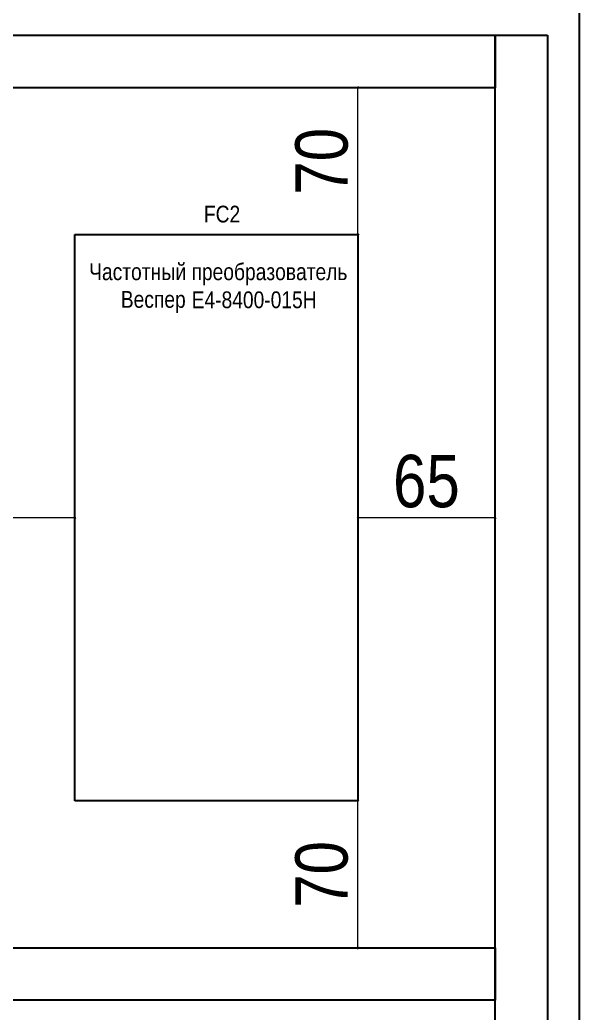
# Model space of a CAD drawing. Header units: millimetres. Extents: x -6000 to 26000, y -6000 to 26000.
# Drawn here: x 123.6 to 160.7, y -3026.5 to -2960.6 of the extents above; entities that cross this region are included whole.
import ezdxf

# ---------------------------------------------------------------- set-up
doc = ezdxf.new("R2010")
doc.units = ezdxf.units.MM
doc.header["$MEASUREMENT"] = 0
doc.layers.add('Чертеж и Рисунок_Ном._пера__1', color=7, linetype='Continuous', lineweight=15)
doc.layers.add('Чертеж и Рисунок_Ном._пера__21', color=7, linetype='Continuous', lineweight=30)
for name, color, linetype, lineweight, true_color in [('Чертеж и Рисунок_Ном._пера__25', 7, 'Continuous', 0, 0x5555ff), ('Чертеж и Рисунок_Ном._пера__65', 7, 'Continuous', 40, 0x83aefe), ('Чертеж и Рисунок_Ном._пера__85', 7, 'Continuous', 5, 0x66b7ff)]:
    doc.layers.add(name, color=color, linetype=linetype, lineweight=lineweight, true_color=true_color)
doc.styles.add('СГЕНЕРИР_СТИЛЬ_1', font='ARIALN.TTF')

msp = doc.modelspace()

# ---------------------------------------------------------------- linework, layer by layer
at = {"layer": 'Чертеж и Рисунок_Ном._пера__21', "color": 7, "linetype": 'Continuous', "lineweight": 30}
for p, q in [((160.671, -2951.991), (160.671, -3202.374)), ((82.773, -2961.611), (155.101, -2961.611)), ((155.101, -2961.611), (155.101, -2965.088)), ((155.101, -3086.582), (155.101, -2961.611)), ((155.101, -2961.611), (158.578, -2961.611)), ((158.578, -2961.611), (158.578, -3086.582)), ((155.101, -2965.088), (82.773, -2965.088)), ((127.225, -2974.822), (145.999, -2974.822)), ((127.225, -3012.371), (127.225, -2974.822)), ((145.999, -2974.822), (145.999, -3012.371)), ((145.999, -3012.371), (127.225, -3012.371)), ((82.773, -3022.13), (155.101, -3022.13)), ((155.101, -3022.13), (155.101, -3025.606)), ((155.101, -3025.606), (82.773, -3025.606))]:
    msp.add_line(p, q, dxfattribs=at)
at = {"layer": 'Чертеж и Рисунок_Ном._пера__65', "color": 161, "linetype": 'Continuous', "lineweight": 40, "true_color": 0x83aefe}
for p, q in [((146.034, -2965.123), (145.964, -2965.053)), ((145.964, -2974.788), (146.034, -2974.857)), ((127.19, -2993.631), (127.26, -2993.562)), ((146.034, -2993.562), (145.964, -2993.631)), ((155.066, -2993.631), (155.136, -2993.562)), ((146.034, -3012.405), (145.964, -3012.336)), ((145.964, -3022.095), (146.034, -3022.164))]:
    msp.add_line(p, q, dxfattribs=at)
at = {"layer": 'Чертеж и Рисунок_Ном._пера__85', "color": 151, "linetype": 'Continuous', "lineweight": 5, "true_color": 0x66b7ff}
for p, q in [((146.064, -2965.088), (145.934, -2965.088)), ((145.999, -2965.088), (145.999, -2965.036)), ((145.999, -2974.822), (145.999, -2965.088)), ((146.064, -2974.822), (145.934, -2974.822)), ((145.999, -2974.875), (145.999, -2974.822)), ((110.537, -2993.596), (127.225, -2993.596)), ((127.225, -2993.662), (127.225, -2993.531)), ((127.225, -2993.596), (127.277, -2993.596)), ((145.947, -2993.596), (145.999, -2993.596)), ((145.999, -2993.662), (145.999, -2993.531)), ((145.999, -2993.596), (155.101, -2993.596)), ((155.101, -2993.662), (155.101, -2993.531)), ((155.101, -2993.596), (155.153, -2993.596)), ((146.064, -3012.371), (145.934, -3012.371)), ((145.999, -3012.371), (145.999, -3012.318)), ((145.999, -3022.13), (145.999, -3012.371)), ((146.064, -3022.13), (145.934, -3022.13)), ((145.999, -3022.182), (145.999, -3022.13))]:
    msp.add_line(p, q, dxfattribs=at)

# ---------------------------------------------------------------- texts
at = {"layer": 'Чертеж и Рисунок_Ном._пера__1', "color": 7, "linetype": 'Continuous', "lineweight": 15, "char_height": 1.11253, "attachment_point": 7, "style": 'СГЕНЕРИР_СТИЛЬ_1'}
for s, insert in [('\\A1;{\\pql;\\fArial Narrow|b0|i0|c204|p34;FC2}', (135.778, -2974.039)), ('\\A1;{\\pql;\\fArial Narrow|b0|i0|c204|p34;Частотный преобразователь}', (128.166, -2978.183)), ('\\A1;{\\pql;\\fArial Narrow|b0|i0|c204|p34;Веспер}', (130.265, -2980.015)), ('\\A1;{\\pql;\\fArial Narrow|b0|i0|c204|p34;E4-8400-015Н}', (134.966, -2979.722)), ('\\A1;{\\pql;\\fArial Narrow|b0|i0|c204|p34; }', (134.61, -2980.064))]:
    msp.add_mtext(s, dxfattribs=dict(at, insert=insert))
at = {"layer": 'Чертеж и Рисунок_Ном._пера__25', "color": 173, "linetype": 'Continuous', "lineweight": 0, "true_color": 0x5555ff, "char_height": 3.47667, "attachment_point": 7, "rotation": 90, "style": 'СГЕНЕРИР_СТИЛЬ_1'}
for insert in [(145.363, -2972.18), (145.363, -3019.475)]:
    msp.add_mtext('\\A1;{\\pql;\\fArial Narrow|b0|i0|c204|p34;70}', dxfattribs=dict(at, insert=insert))
at = {"layer": 'Чертеж и Рисунок_Ном._пера__25', "color": 173, "linetype": 'Continuous', "lineweight": 0, "true_color": 0x5555ff, "insert": (148.325, -2992.96), "char_height": 3.47667, "attachment_point": 7, "style": 'СГЕНЕРИР_СТИЛЬ_1'}
msp.add_mtext('\\A1;{\\pql;\\fArial Narrow|b0|i0|c204|p34;65}', dxfattribs=at)

doc.saveas('drawing.dxf')
